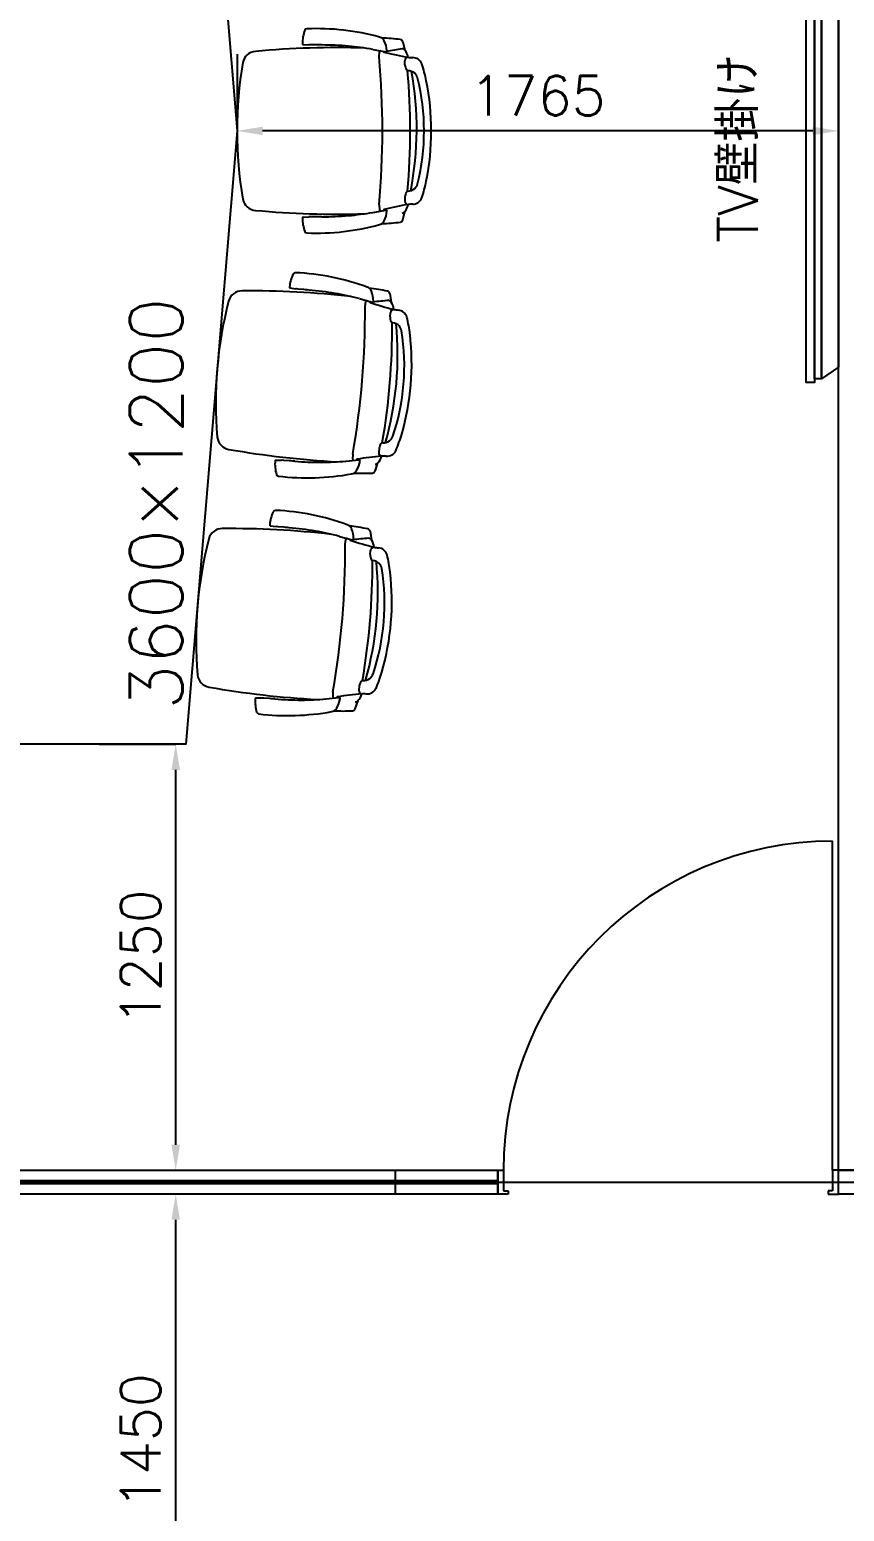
# Model space of a CAD drawing. Extents: x -120222 to -41942, y -19134 to 30932.
# Drawn here: x -85696 to -83305, y 9329 to 13677 of the extents above; entities that cross this region are included whole.
import ezdxf
from ezdxf.enums import TextEntityAlignment as Align

# ---------------------------------------------------------------- set-up
doc = ezdxf.new("R2010")
doc.units = 0
doc.header["$LTSCALE"] = 150
doc.header["$MEASUREMENT"] = 0
doc.header["$PDMODE"] = 1
doc.header["$PDSIZE"] = -2
doc.layers.get('0').update_dxf_attribs({"linetype": 'CONTINUOUS'})
doc.layers.get('DEFPOINTS').update_dxf_attribs({"linetype": 'CONTINUOUS'})
for name, color, linetype in [('____-569', 7, 'CONTINUOUS'), ('________', 7, 'CONTINUOUS'), ('___B', 7, 'CONTINUOUS')]:
    doc.layers.add(name, color=color, linetype=linetype)
doc.styles.get("Standard").update_dxf_attribs({"font": 'txt', "bigfont": 'BIGFONT.SHX'})
doc.dimstyles.new('KOYATSU', dxfattribs={"dimtxt": 116.375326, "dimasz": 75.111694, "dimexe": 0, "dimexo": 225, "dimgap": 45, "dimtad": 1, "dimdec": 1, "dimdsep": 46, "dimtxsty": 'Standard', "dimcen": 0, "dimadec": 0, "dimazin": 0, "dimtfac": 1, "dimtdec": 1, "dimtix": 1, "dimtmove": 2, "dimatfit": 3, "dimfxl": 1, "dimtolj": 1, "dimarcsym": 0})

# ---------------------------------------------------------------- blocks, each defined once
blk = doc.blocks.new('____-237')
at = {"color": 1, "linetype": 'Continuous'}
for p, q in [((-91104, 9106), (-91104, 9106)), ((-91104, 9106), (-91104, 9106)), ((-91035.9, 9092.4), (-91029.8, 9067.5)), ((-91329.9, 9084.6), (-91330.1, 9084.7)), ((-91329.9, 9084.6), (-91311.7, 9083.4)), ((-91310.4, 9083.4), (-91311.7, 9083.4)), ((-91305.5, 9083.3), (-91310.4, 9083.4)), ((-91288.6, 9083.1), (-91305.5, 9083.3)), ((-91288.6, 9083.2), (-91288.6, 9083.1)), ((-91288.6, 9083.1), (-91288.6, 9083.1)), ((-91288.6, 9083.1), (-91288.6, 9083.1)), ((-91284, 9083.1), (-91288.5, 9083.2)), ((-91278.5, 9083.1), (-91284, 9083.1)), ((-91273.3, 9083), (-91278.5, 9083.1)), ((-91124, 9070.2), (-91086.3, 9063.3)), ((-91105.4, 9048.4), (-91104.6, 9063)), ((-91090, 9064), (-91091.7, 9063.1)), ((-91029.7, 9024.6), (-91029.9, 9036.7)), ((-91105.4, 8613.7), (-91104.6, 8599)), ((-91029.7, 8637.5), (-91029.9, 8625.3)), ((-91329.9, 8577.5), (-91330.1, 8577.4)), ((-91329.9, 8577.5), (-91311.7, 8578.7)), ((-91310.4, 8578.7), (-91311.7, 8578.7)), ((-91305.5, 8578.7), (-91310.4, 8578.7)), ((-91288.6, 8578.9), (-91305.5, 8578.7)), ((-91288.6, 8578.9), (-91288.6, 8578.9)), ((-91288.6, 8578.9), (-91288.6, 8578.9)), ((-91288.6, 8578.9), (-91288.6, 8578.9)), ((-91284, 8578.9), (-91288.5, 8578.9)), ((-91278.5, 8579), (-91284, 8578.9)), ((-91273.3, 8579), (-91278.5, 8579)), ((-91124, 8591.8), (-91086.3, 8598.8)), ((-91090, 8598.1), (-91091.7, 8599)), ((-91035.9, 8569.6), (-91029.8, 8594.5)), ((-91104, 8556.1), (-91104, 8556.1)), ((-91104, 8556.1), (-91104, 8556.1))]:
    blk.add_line(p, q, dxfattribs=at)
for centre, radius, start, end in [((-91290.4, 8424.7), 706.3, 74.7012, 92.2089), ((-91213.8, 9085.5), 117.1, 159.6734, 179.5784), ((-91317.4, 9123.9), 6.64, 92.1549, 159.6619), ((-91108.2, 9086.6), 19.8, 25.0786, 77.8315), ((-91160.8, 8031.2), 1074.2, 83.7218, 86.6397), ((-91169.4, 9057.7), 87.4, 5.7343, 25.2762), ((-91045.2, 9089.2), 9.89, 19.1753, 78.5268), ((-91465.5, 9023.5), 41, 94.4172, 168.952), ((-91228.8, 6442.6), 2632.7, 88.2489, 95.2283), ((-91328.8, 9086.3), 2.05, 177.9278, 232.897), ((-91275.8, 8090.3), 992.7, 85.3835, 89.8572), ((-91287.1, 8119.3), 964.8, 80.2656, 84.5714), ((-93534.6, 8831), 2438.8, 354.8867, 5.1133), ((-91101.4, 9062), 3.39, 98.5009, 162.7187), ((-91035.1, 8856.8), 219, 107.332, 107.7469), ((-91091.5, 9062.5), 0.63, 108.5096, 262.3398), ((-90844.3, 10055.8), 1024.2, 256.03, 260.114), ((-91085.4, 9066.2), 3.06, 252.4012, 5.0367), ((-90432.6, 5697), 3429, 100.1638, 100.9503), ((-91039.1, 9060.6), 11.6, 37.158, 82.5242), ((-91067.3, 9037.4), 48, 11.1992, 38.9512), ((-91019.5, 9036.4), 10.4, 93.6423, 178.5319), ((-90936.6, 10808), 1763.2, 267.2825, 267.7111), ((-91007.6, 9016.7), 29.5, 22.088, 88.746), ((-90320.4, 8831), 1202.2, 170.4062, 189.5938), ((-90999.2, 9026.3), 30.5, 183.1602, 209.466), ((-91019.6, 9014.3), 6.85, 206.4793, 261.7702), ((-92990.7, 8830.5), 1976.7, 354.8905, 5.1475), ((-91020.6, 8977.6), 29.9, 49.3962, 90.0225), ((-91935.6, 8837.2), 940.6, 348.8616, 10.3148), ((-91024.7, 8976.5), 33.5, 16.6807, 45.2073), ((-91388.6, 8892.6), 430.1, 11.4775, 18.309), ((-91617.4, 8831), 643.8, 346.0554, 13.9446), ((-91705.8, 8831), 753.3, 348.7303, 11.2697), ((-91019.6, 8647.7), 6.85, 98.2298, 153.5207), ((-91020.6, 8684.4), 29.9, 269.9775, 310.6038), ((-91024.7, 8685.5), 33.5, 314.7927, 343.3193), ((-91388.6, 8769.4), 430.1, 341.691, 348.5225), ((-91465.5, 8638.5), 41, 191.048, 265.5828), ((-90844.3, 7606.3), 1024.2, 99.886, 103.97), ((-91019.5, 8625.6), 10.4, 181.4681, 266.3577), ((-91067.3, 8624.6), 48, 321.0488, 348.8008), ((-90999.2, 8635.8), 30.5, 150.534, 176.8398), ((-90936.6, 6854), 1763.2, 92.2889, 92.7175), ((-91007.6, 8645.4), 29.5, 271.254, 337.912), ((-91228.8, 11219.4), 2632.7, 264.7717, 271.7511), ((-91328.8, 8575.7), 2.05, 127.103, 182.0722), ((-91213.8, 8576.5), 117.1, 180.4216, 200.3266), ((-91275.8, 9571.7), 992.7, 270.1428, 274.6165), ((-91287.1, 9542.7), 964.8, 275.4286, 279.7344), ((-91101.4, 8600), 3.39, 197.2813, 261.4991), ((-91108.2, 8575.4), 19.8, 282.1685, 334.9214), ((-91035.1, 8805.3), 219, 252.2531, 252.668), ((-91091.5, 8599.6), 0.63, 97.6602, 251.4904), ((-91169.4, 8604.3), 87.4, 334.7238, 354.2657), ((-91085.4, 8595.9), 3.06, 354.9633, 107.5988), ((-91045.2, 8572.8), 9.89, 281.4732, 340.8247), ((-91039.1, 8601.4), 11.6, 277.4758, 322.842), ((-91317.4, 8538.2), 6.64, 200.3381, 267.8451), ((-91290.4, 9237.3), 706.3, 267.7911, 285.2988), ((-91160.8, 9630.9), 1074.2, 273.3603, 276.2782)]:
    blk.add_arc(centre, radius, start, end, dxfattribs=at)
blk = doc.blocks.new('____-238')
at = {"color": 1, "linetype": 'Continuous'}
for p, q in [((-91367.7, 8370.1), (-91367.8, 8370.2)), ((-91367.7, 8370.1), (-91349.6, 8367.4)), ((-91348.3, 8367.3), (-91349.6, 8367.4)), ((-91343.5, 8366.8), (-91348.3, 8367.3)), ((-91326.6, 8365.3), (-91343.5, 8366.8)), ((-91326.6, 8365.3), (-91326.6, 8365.3)), ((-91326.6, 8365.3), (-91326.6, 8365.3)), ((-91326.6, 8365.3), (-91326.6, 8365.3)), ((-91322, 8364.9), (-91326.5, 8365.3)), ((-91316.5, 8364.3), (-91322, 8364.9)), ((-91311.3, 8363.9), (-91316.5, 8364.3)), ((-91140.7, 8372.7), (-91140.8, 8372.7)), ((-91140.8, 8372.7), (-91140.8, 8372.7)), ((-91074, 8353.5), (-91070, 8328.2)), ((-91163.6, 8338.7), (-91126.7, 8328.6)), ((-91147, 8315.4), (-91144.9, 8329.9)), ((-91130.3, 8329.7), (-91132, 8328.9)), ((-91073.4, 8285.4), (-91072.6, 8297.5)), ((-91183.1, 7882.2), (-91183.4, 7867.5)), ((-91105.6, 7899.6), (-91106.8, 7887.6)), ((-91409.8, 7864.8), (-91409.9, 7864.7)), ((-91409.8, 7864.8), (-91391.6, 7864.4)), ((-91390.2, 7864.3), (-91391.5, 7864.4)), ((-91385.4, 7864), (-91390.2, 7864.3)), ((-91368.4, 7862.8), (-91385.4, 7864)), ((-91368.4, 7862.7), (-91368.4, 7862.8)), ((-91368.4, 7862.8), (-91368.4, 7862.8)), ((-91368.4, 7862.7), (-91368.4, 7862.7)), ((-91363.8, 7862.4), (-91368.4, 7862.7)), ((-91358.4, 7862), (-91363.8, 7862.4)), ((-91353.2, 7861.6), (-91358.4, 7862)), ((-91203.4, 7862), (-91165.2, 7865.8)), ((-91169, 7865.4), (-91170.6, 7866.4)), ((-91117.4, 7832.5), (-91109.3, 7856.8)), ((-91186.4, 7824.7), (-91186.4, 7824.7)), ((-91186.4, 7824.7), (-91186.4, 7824.7))]:
    blk.add_line(p, q, dxfattribs=at)
for centre, radius, start, end in [((-91251.9, 8361.4), 117.1, 154.9097, 174.8148), ((-91351.9, 8408.2), 6.64, 87.3912, 154.8983), ((-91383.1, 7709.3), 706.3, 69.9375, 87.4452), ((-91507.9, 8320.5), 41, 89.6536, 164.1883), ((-91486.3, 5728.9), 2632.7, 83.4852, 90.4647), ((-91366.4, 8371.7), 2.05, 173.1642, 228.1333), ((-91396.2, 7374.8), 992.7, 80.6198, 85.0936), ((-91405.2, 7404.7), 964.8, 75.5019, 79.8078), ((-91146.5, 8353.8), 19.8, 20.315, 73.0679), ((-91286.6, 7306.3), 1074.2, 78.9581, 81.876), ((-91209.9, 8330), 87.4, 0.9706, 20.5125), ((-91083.6, 8351.1), 9.89, 14.4116, 73.7631), ((-90382.7, 8033.6), 1202.2, 165.6425, 184.8302), ((-93585.7, 8300.5), 2438.8, 350.1231, 0.3496), ((-91141.8, 8328.7), 3.39, 93.7373, 157.9551), ((-91092.8, 8118.6), 219, 102.5683, 102.9832), ((-91131.9, 8328.3), 0.63, 103.7459, 257.5762), ((-90803.1, 9297.6), 1024.2, 251.2664, 255.3504), ((-91125.5, 8331.5), 3.06, 247.6375, 0.273), ((-90754.7, 4919.7), 3429, 95.4001, 96.1867), ((-91079.9, 8322.1), 11.6, 32.3944, 77.7605), ((-91062.3, 8296.4), 10.4, 88.8787, 173.7683), ((-91109.8, 8301.3), 48, 6.4356, 34.1876), ((-90832.5, 10055), 1763.2, 262.5189, 262.9475), ((-91052.1, 8275.7), 29.5, 17.3243, 83.9823), ((-93043.8, 8254.8), 1976.7, 350.1269, 0.3839), ((-91991.8, 8173.9), 940.6, 344.0979, 5.5511), ((-91042.9, 8284.5), 30.5, 178.3965, 204.7024), ((-91064.3, 8274.3), 6.85, 201.7157, 257.0065), ((-91068.3, 8237.9), 29.9, 44.6326, 85.2588), ((-91442.1, 8183.7), 430.1, 6.7139, 13.5453), ((-91675.2, 8141.3), 643.8, 341.2918, 9.1809), ((-91072.5, 8237.1), 33.5, 11.917, 40.4436), ((-91763.3, 8148.7), 753.3, 343.9667, 6.5061), ((-91539.9, 7936.9), 41, 186.2844, 260.8192), ((-91094.7, 7909), 6.85, 93.4662, 148.757), ((-91092.6, 7945.6), 29.9, 265.2139, 305.8401), ((-91096.7, 7947.1), 33.5, 310.0291, 338.5557), ((-91452.3, 8060.9), 430.1, 336.9274, 343.7589), ((-91089.6, 10489.2), 2632.7, 260.008, 266.9875), ((-91006.5, 6856.6), 1024.2, 95.1223, 99.2063), ((-91144.1, 7889.9), 48, 316.2851, 344.0371), ((-91096.4, 7887), 10.4, 176.7044, 261.5941), ((-91075.4, 7895.4), 30.5, 145.7704, 172.0762), ((-91160.9, 6114.6), 1763.2, 87.5252, 87.9538), ((-91083, 7905.7), 29.5, 266.4904, 333.1484), ((-91294.1, 7854.2), 117.1, 175.6579, 195.563), ((-91408.8, 7863), 2.05, 122.3394, 177.3086), ((-91273.2, 8851.1), 992.7, 265.3791, 269.8529), ((-91287, 8823.1), 964.8, 270.665, 274.9708), ((-91189, 7844.3), 19.8, 277.4048, 330.1577), ((-91180.1, 7868.3), 3.39, 192.5177, 256.7354), ((-91097, 8067.3), 219, 247.4895, 247.9044), ((-91153.7, 8900.5), 1074.2, 268.5967, 271.5146), ((-91247.5, 7878.2), 87.4, 329.9602, 349.5021), ((-91170.3, 7867), 0.63, 92.8966, 246.7268), ((-91164.6, 7862.8), 3.06, 350.1997, 102.8352), ((-91126.4, 7836.5), 9.89, 276.7096, 336.0611), ((-91118, 7864.5), 11.6, 272.7122, 318.0783), ((-91400.5, 7824.6), 6.64, 195.5744, 263.0815), ((-91315.6, 8519), 706.3, 263.0275, 280.5352)]:
    blk.add_arc(centre, radius, start, end, dxfattribs=at)
blk = doc.blocks.new('____-239')
at = {"color": 1, "linetype": 'Continuous'}
for p, q in [((-91425.8, 7672.5), (-91425.9, 7672.6)), ((-91425.8, 7672.5), (-91407.8, 7669.8)), ((-91406.4, 7669.7), (-91407.8, 7669.8)), ((-91401.6, 7669.2), (-91406.4, 7669.7)), ((-91384.7, 7667.7), (-91401.6, 7669.2)), ((-91384.7, 7667.7), (-91384.7, 7667.7)), ((-91384.7, 7667.7), (-91384.7, 7667.7)), ((-91384.7, 7667.7), (-91384.7, 7667.7)), ((-91380.1, 7667.3), (-91384.7, 7667.7)), ((-91374.6, 7666.8), (-91380.1, 7667.3)), ((-91369.5, 7666.3), (-91374.6, 7666.8)), ((-91198.9, 7675.1), (-91198.9, 7675.1)), ((-91198.9, 7675.1), (-91198.9, 7675.1)), ((-91132.1, 7656), (-91128.2, 7630.6)), ((-91221.8, 7641.1), (-91184.8, 7631.1)), ((-91205.1, 7617.8), (-91203, 7632.4)), ((-91188.4, 7632.1), (-91190.2, 7631.3)), ((-91131.6, 7587.8), (-91130.8, 7599.9)), ((-91241.2, 7184.6), (-91241.6, 7169.9)), ((-91163.7, 7202), (-91164.9, 7190)), ((-91467.9, 7167.2), (-91468, 7167.1)), ((-91467.9, 7167.2), (-91449.7, 7166.9)), ((-91448.3, 7166.8), (-91449.7, 7166.9)), ((-91443.5, 7166.4), (-91448.3, 7166.8)), ((-91426.6, 7165.2), (-91443.5, 7166.4)), ((-91426.6, 7165.2), (-91426.6, 7165.2)), ((-91426.6, 7165.2), (-91426.6, 7165.2)), ((-91426.6, 7165.2), (-91426.6, 7165.2)), ((-91422, 7164.8), (-91426.5, 7165.2)), ((-91416.5, 7164.4), (-91422, 7164.8)), ((-91411.3, 7164), (-91416.5, 7164.4)), ((-91261.5, 7164.4), (-91223.4, 7168.2)), ((-91227.1, 7167.8), (-91228.7, 7168.8)), ((-91175.5, 7134.9), (-91167.4, 7159.3)), ((-91244.5, 7127.1), (-91244.6, 7127.1)), ((-91244.6, 7127.1), (-91244.6, 7127.1))]:
    blk.add_line(p, q, dxfattribs=at)
for centre, radius, start, end in [((-91310, 7663.8), 117.1, 154.9097, 174.8148), ((-91410, 7710.6), 6.64, 87.3912, 154.8983), ((-91441.2, 7011.7), 706.3, 69.9375, 87.4452), ((-91566, 7623), 41, 89.6536, 164.1883), ((-91544.4, 5031.3), 2632.7, 83.4852, 90.4647), ((-91424.5, 7674.2), 2.05, 173.1642, 228.1333), ((-91454.4, 6677.2), 992.7, 80.6198, 85.0936), ((-91463.3, 6707.1), 964.8, 75.5019, 79.8078), ((-91204.7, 7656.2), 19.8, 20.315, 73.0679), ((-91344.7, 6608.7), 1074.2, 78.9581, 81.876), ((-91268, 7632.4), 87.4, 0.9706, 20.5125), ((-91141.7, 7653.5), 9.89, 14.4116, 73.7631), ((-90440.8, 7336), 1202.2, 165.6425, 184.8302), ((-93643.9, 7602.9), 2438.8, 350.1231, 0.3496), ((-91199.9, 7631.1), 3.39, 93.7373, 157.9551), ((-91150.9, 7421), 219, 102.5683, 102.9832), ((-91190, 7630.7), 0.63, 103.7459, 257.5762), ((-90861.2, 8600), 1024.2, 251.2664, 255.3504), ((-91183.6, 7633.9), 3.06, 247.6375, 0.273), ((-90812.9, 4222.1), 3429, 95.4001, 96.1867), ((-91138, 7624.5), 11.6, 32.3944, 77.7605), ((-91120.5, 7598.8), 10.4, 88.8787, 173.7683), ((-91168, 7603.8), 48, 6.4356, 34.1876), ((-90890.7, 9357.4), 1763.2, 262.5189, 262.9475), ((-93101.9, 7557.3), 1976.7, 350.1269, 0.3839), ((-92049.9, 7476.4), 940.6, 344.0979, 5.5511), ((-91101.1, 7586.9), 30.5, 178.3965, 204.7024), ((-91122.4, 7576.7), 6.85, 201.7157, 257.0065), ((-91126.4, 7540.3), 29.9, 44.6326, 85.2588), ((-91110.3, 7578.1), 29.5, 17.3243, 83.9823), ((-91500.2, 7486.1), 430.1, 6.7139, 13.5453), ((-91733.3, 7443.7), 643.8, 341.2918, 9.1809), ((-91130.6, 7539.5), 33.5, 11.917, 40.4436), ((-91821.5, 7451.1), 753.3, 343.9667, 6.5061), ((-91598, 7239.3), 41, 186.2844, 260.8192), ((-91152.9, 7211.4), 6.85, 93.4662, 148.757), ((-91150.7, 7248.1), 29.9, 265.2139, 305.8401), ((-91154.8, 7249.5), 33.5, 310.0291, 338.5557), ((-91510.4, 7363.3), 430.1, 336.9274, 343.7589), ((-91147.7, 9791.6), 2632.7, 260.008, 266.9875), ((-91064.6, 6159), 1024.2, 95.1223, 99.2063), ((-91202.3, 7192.3), 48, 316.2851, 344.0371), ((-91154.6, 7189.4), 10.4, 176.7044, 261.5941), ((-91133.5, 7197.8), 30.5, 145.7704, 172.0762), ((-91219, 5417), 1763.2, 87.5252, 87.9538), ((-91141.1, 7208.1), 29.5, 266.4904, 333.1484), ((-91352.3, 7156.6), 117.1, 175.6579, 195.563), ((-91466.9, 7165.4), 2.05, 122.3394, 177.3086), ((-91331.4, 8153.5), 992.7, 265.3791, 269.8529), ((-91345.1, 8125.5), 964.8, 270.665, 274.9708), ((-91247.1, 7146.7), 19.8, 277.4048, 330.1577), ((-91238.3, 7170.7), 3.39, 192.5177, 256.7354), ((-91155.2, 7369.7), 219, 247.4895, 247.9044), ((-91305.7, 7180.6), 87.4, 329.9602, 349.5021), ((-91228.5, 7169.4), 0.63, 92.8966, 246.7268), ((-91222.7, 7165.2), 3.06, 350.1997, 102.8352), ((-91184.6, 7138.9), 9.89, 276.7096, 336.0611), ((-91176.1, 7166.9), 11.6, 272.7122, 318.0783), ((-91458.6, 7127), 6.64, 195.5744, 263.0815), ((-91373.7, 7821.5), 706.3, 263.0275, 280.5352), ((-91211.8, 8202.9), 1074.2, 268.5967, 271.5146)]:
    blk.add_arc(centre, radius, start, end, dxfattribs=at)
blk = doc.blocks.new('____-242')
at = {"color": 1, "linetype": 'Continuous', "flags": 128}
for points in [[(-89827.6, 9596.9), (-89827.6, 8093), (-89852.6, 8093), (-89852.6, 9596.9)], [(-89807.6, 9586.9), (-89807.6, 8103), (-89827.6, 8103), (-89827.6, 9586.9)], [(-89757.6, 9551.9), (-89757.6, 8138), (-89807.6, 8103), (-89807.6, 9586.9)]]:
    blk.add_lwpolyline(points, close=True, dxfattribs=at)
blk = doc.blocks.new('____-243')
at = {"color": 1, "linetype": 'Continuous', "flags": 128}
blk.add_lwpolyline([(-92572.6, 7031), (-92722.6, 8831), (-92572.6, 10631), (-91672.6, 10631), (-91522.6, 8831), (-91672.6, 7031)], close=True, dxfattribs=at)
at = {"color": 1}
for name in ['____-242', '____-237', '____-238', '____-239']:
    blk.add_blockref(name, (0, 0), dxfattribs=at)
blk.add_text('TV壁掛け', height=116.38, rotation=90, dxfattribs=at).set_placement((-90051.8, 8502.2), align=Align.MIDDLE_LEFT)
blk = doc.blocks.new('____-519')
at = {"color": 1, "linetype": 'Continuous'}
for p, q in [((-89774.6, 5781), (-89774.6, 6747)), ((-90757.6, 5711), (-90757.6, 5781)), ((-90757.6, 5781), (-90740.6, 5781)), ((-90757.6, 5711), (-90757.6, 5781)), ((-90740.6, 5781), (-90740.6, 5720.3)), ((-89757.6, 5781), (-89774.6, 5781)), ((-89774.6, 5781), (-89774.6, 5720.3)), ((-89757.6, 5711), (-89757.6, 5781)), ((-89757.6, 5781), (-89757.6, 5781)), ((-89757.6, 5711), (-89757.6, 5781)), ((-90727.1, 5711), (-90757.6, 5711)), ((-90740.6, 5720.3), (-90727.1, 5720.3)), ((-90727.1, 5720.3), (-90727.1, 5711)), ((-89774.6, 5720.3), (-89788.1, 5720.3)), ((-89788.1, 5720.3), (-89788.1, 5711)), ((-89788.1, 5711), (-89757.6, 5711))]:
    blk.add_line(p, q, dxfattribs=at)
blk.add_arc((-89774.6, 5781), 966, 90, 180, dxfattribs=at)
blk = doc.blocks.new('____-530')
at = {"color": 1, "linetype": 'Continuous', "flags": 128}
for points in [[(-89757.6, 11506), (-89687.6, 11506), (-89687.6, 5781), (-89757.6, 5781)], [(-94487.6, 5781), (-90757.6, 5781), (-90757.6, 5711), (-94487.6, 5711)], [(-94487.6, 5751), (-90757.6, 5751), (-90757.6, 5741), (-94487.6, 5741)], [(-91057.6, 5781), (-90757.6, 5781), (-90757.6, 5711), (-91057.6, 5711)], [(-89757.6, 5781), (-89687.6, 5781), (-89687.6, 5711), (-89757.6, 5711)]]:
    blk.add_lwpolyline(points, close=True, dxfattribs=at)
at = {"color": 1}
blk.add_blockref('____-519', (0, 0), dxfattribs=at)
blk = doc.blocks.new('*D545')
at = {"layer": '________', "color": 0, "linetype": 'Continuous', "lineweight": -2, "transparency": 16777216}
for p, q in [((-84547.5, 10259.7), (-85267.5, 10259.7)), ((-85267.5, 8884.8), (-85267.5, 10184.6)), ((-84762.7, 8809.7), (-85267.5, 8809.7))]:
    blk.add_line(p, q, dxfattribs=at)
at = {"layer": '________', "color": 0, "linetype": 'Continuous', "transparency": 16777216}
for points in [[(-85280, 10184.6), (-85254.9, 10184.6), (-85267.5, 10259.7)], [(-85280, 8884.8), (-85254.9, 8884.8), (-85267.5, 8809.7)]]:
    blk.add_solid(points, dxfattribs=at)
at = {"layer": 'DEFPOINTS', "color": 0, "linetype": 'Continuous', "transparency": 16777216}
for p in [(-85267.5, 10259.7), (-84322.5, 10259.7), (-84537.7, 8809.7)]:
    blk.add_point(p, dxfattribs=at)
at = {"layer": '________', "color": 0, "linetype": 'Continuous', "transparency": 16777216, "insert": (-85370.6, 9534.7), "char_height": 116.38, "attachment_point": 5, "rotation": 90}
blk.add_mtext('\\A1;1450', dxfattribs=at)
blk = doc.blocks.new('*D562')
at = {"layer": '________', "color": 0, "linetype": 'Continuous', "lineweight": -2, "transparency": 16777216}
for p, q in [((-85492.5, 11579.7), (-85267.5, 11579.7)), ((-85267.5, 10404.8), (-85267.5, 11504.6)), ((-85492.5, 10329.7), (-85267.5, 10329.7))]:
    blk.add_line(p, q, dxfattribs=at)
at = {"layer": '________', "color": 0, "linetype": 'Continuous', "transparency": 16777216}
for points in [[(-85280, 11504.6), (-85254.9, 11504.6), (-85267.5, 11579.7)], [(-85280, 10404.8), (-85254.9, 10404.8), (-85267.5, 10329.7)]]:
    blk.add_solid(points, dxfattribs=at)
at = {"layer": 'DEFPOINTS', "color": 0, "linetype": 'Continuous', "transparency": 16777216}
for p in [(-85267.5, 11579.7), (-85267.5, 11579.7), (-85267.5, 10329.7)]:
    blk.add_point(p, dxfattribs=at)
at = {"layer": '________', "color": 0, "linetype": 'Continuous', "transparency": 16777216, "insert": (-85370.6, 10954.7), "char_height": 116.38, "attachment_point": 5, "rotation": 90}
blk.add_mtext('\\A1;1250', dxfattribs=at)
blk = doc.blocks.new('*D564')
at = {"layer": '________', "color": 0, "linetype": 'Continuous', "lineweight": -2, "transparency": 16777216}
for p, q in [((-85087.5, 13604.7), (-85087.5, 13379.7)), ((-83322.5, 13604.7), (-83322.5, 13379.7)), ((-83397.6, 13379.7), (-85012.3, 13379.7))]:
    blk.add_line(p, q, dxfattribs=at)
at = {"layer": '________', "color": 0, "linetype": 'Continuous', "transparency": 16777216}
for points in [[(-85012.3, 13392.2), (-85012.3, 13367.2), (-85087.5, 13379.7)], [(-83397.6, 13392.2), (-83397.6, 13367.2), (-83322.5, 13379.7)]]:
    blk.add_solid(points, dxfattribs=at)
at = {"layer": 'DEFPOINTS', "color": 0, "linetype": 'Continuous', "transparency": 16777216}
for p in [(-85087.5, 13379.7), (-85087.5, 13379.7), (-83322.5, 13379.7)]:
    blk.add_point(p, dxfattribs=at)
at = {"layer": '________', "color": 0, "linetype": 'Continuous', "transparency": 16777216, "insert": (-84205, 13482.9), "char_height": 116.38, "attachment_point": 5}
blk.add_mtext('\\A1;1765', dxfattribs=at)

msp = doc.modelspace()

# ---------------------------------------------------------------- linework, layer by layer
at = {"layer": '___B', "color": 5}
msp.add_line((-109073.35209, 10294.71684), (-41992.1314, 10294.71684), dxfattribs=at)

# ---------------------------------------------------------------- block references
at = {"layer": '____-569', "color": 0}
msp.add_blockref('____-530', (6435.10495, 4548.69799), dxfattribs=at)
at = {"layer": '___B', "color": 0}
msp.add_blockref('____-243', (6435.10495, 4548.69799), dxfattribs=at)

# ---------------------------------------------------------------- texts
msp.add_text('3600×1200', height=155.167101, rotation=90, dxfattribs=at).set_placement((-85402.50024, 11680.60539), align=Align.TOP_LEFT)

# ---------------------------------------------------------------- dimensions: what is measured, and where the dimension line sits
at = {"layer": '________', "color": 0, "linetype": 'Continuous'}
dim = msp.add_linear_dim(base=(-85087.45333, 13379.71684), p1=(-83322.45335, 13379.71684), p2=(-85087.45333, 13379.71684), dimstyle='KOYATSU', dxfattribs=at)
dim.commit()
dim.dimension.update_dxf_attribs({"geometry": '*D564', "text_midpoint": (-84204.95334, 13482.9045)})
for base, p1, p2, picture, middle in [((-85267.45335, 11579.71684), (-85267.45335, 10329.71684), (-85267.45335, 11579.71684), '*D562', (-85370.64101, 10954.71684)), ((-85267.45335, 10259.71684), (-84537.70121, 8809.71686), (-84322.45335, 10259.71684), '*D545', (-85370.64101, 9534.71685))]:
    dim = msp.add_linear_dim(base=base, p1=p1, p2=p2, angle=270, dimstyle='KOYATSU', dxfattribs=at)
    dim.commit()
    dim.dimension.update_dxf_attribs({"geometry": picture, "text_midpoint": middle})

doc.saveas('drawing.dxf')
